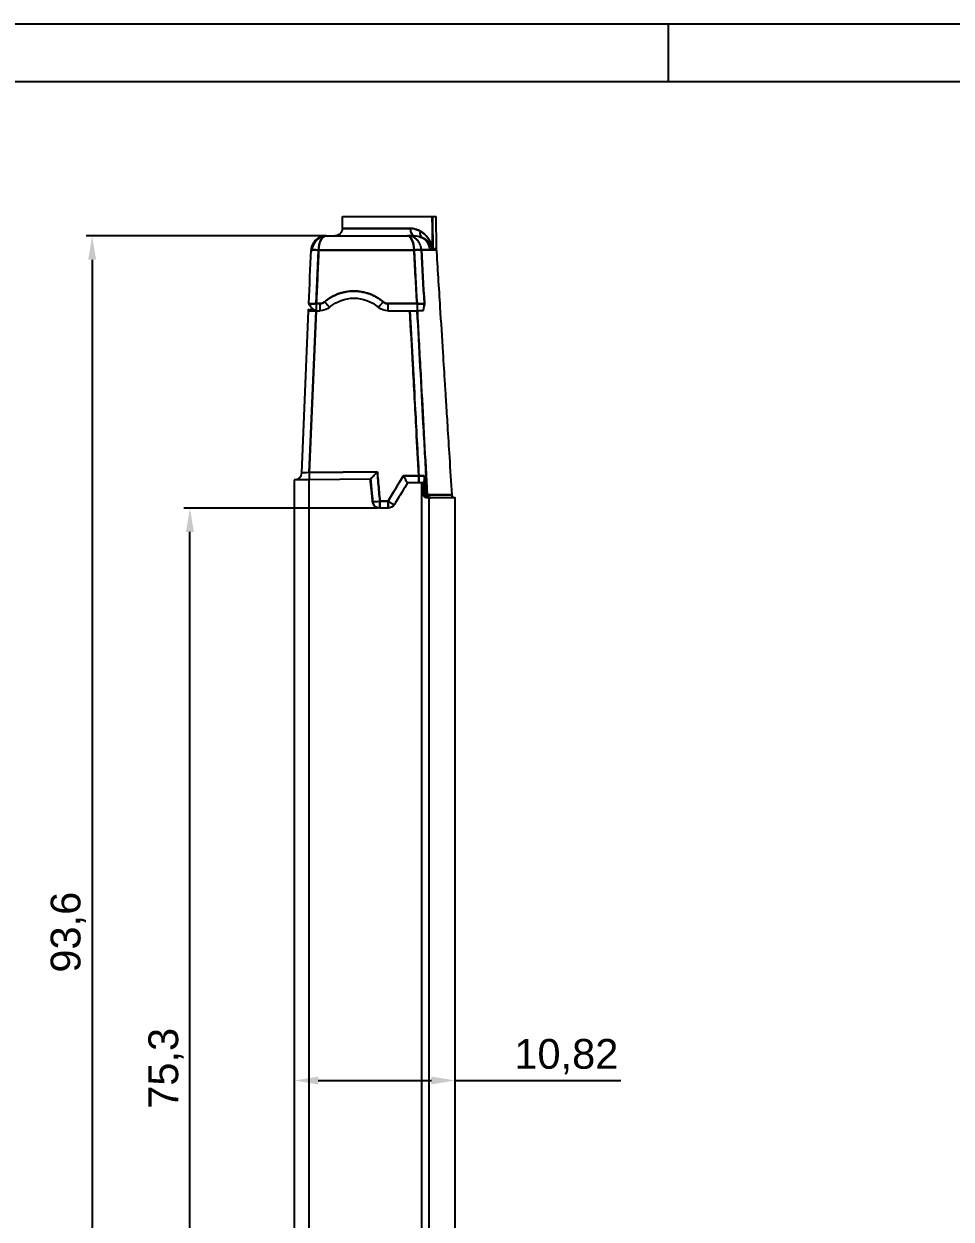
# Model space of a CAD drawing. Header units: millimetres. Extents: x 2535 to 3235, y 1673 to 1831.
# Drawn here: x 2626.5 to 2688.8, y 1750.8 to 1831.1 of the extents above; entities that cross this region are included whole.
import ezdxf
from ezdxf.lldxf.tags import DXFTag

# ---------------------------------------------------------------- set-up
doc = ezdxf.new("R2010")
doc.units = ezdxf.units.MM
doc.layers.add('253', color=7, linetype='Continuous', true_color=0xffffff)
doc.layers.add('DIM', color=3, linetype='Continuous')
doc.layers.add('图框', color=7, linetype='Continuous')
doc.layers.add('insert', color=85, linetype='Continuous', lineweight=20)
doc.styles.get("Standard").update_dxf_attribs({"font": 'arial.ttf'})
tags = doc.linetypes.add('DASHED', pattern=[25.72, 12.86, -12.86]).pattern_tags.tags
tags[6:7] = [DXFTag(74, 4), DXFTag(75, 0), DXFTag(340, '0'), DXFTag(46, 0.0), DXFTag(50, 0.0), DXFTag(44, 0.0), DXFTag(45, 0.0)]
tags[4:5] = [DXFTag(74, 4), DXFTag(75, 0), DXFTag(340, '0'), DXFTag(46, 0.0), DXFTag(50, 0.0), DXFTag(44, 0.0), DXFTag(45, 0.0)]
doc.dimstyles.new('ISO-25', dxfattribs={"dimtxt": 2.5, "dimasz": 2.5, "dimexe": 1.25, "dimexo": 0.625, "dimtad": 1, "dimtxsty": 'Standard', "dimcen": 2.5, "dimadec": 0, "dimazin": 0, "dimtfac": 1, "dimtmove": 0, "dimatfit": 3, "dimfxl": 0, "dimarcsym": 0})

# ---------------------------------------------------------------- blocks, each defined once
blk = doc.blocks.new('fgfeeffeef')
at = {"layer": '图框'}
for p, q in [((619.65, 2046.24), (1215.63, 2046.24)), ((977.24, 2035.96), (977.24, 2046.24)), ((629.92, 2035.96), (1205.35, 2035.96))]:
    blk.add_line(p, q, dxfattribs=at)
blk = doc.blocks.new('*D42')
at = {"layer": 'DEFPOINTS', "color": 0, "transparency": 16777216}
for p in [(2655.517, 1760.133), (2644.701, 1759.037), (2655.517, 1758.155)]:
    blk.add_point(p, dxfattribs=at)
at = {"layer": 'DIM', "color": 0, "lineweight": -2, "transparency": 16777216}
for p, q in [((2644.701, 1759.437), (2644.701, 1760.533)), ((2646.301, 1760.133), (2653.917, 1760.133)), ((2655.517, 1758.555), (2655.517, 1760.533)), ((2655.517, 1760.133), (2666.654, 1760.133))]:
    blk.add_line(p, q, dxfattribs=at)
at = {"layer": 'DIM', "color": 0, "transparency": 16777216}
for points in [[(2646.301, 1760.4), (2646.301, 1759.866), (2644.701, 1760.133)], [(2653.917, 1760.4), (2653.917, 1759.866), (2655.517, 1760.133)]]:
    blk.add_solid(points, dxfattribs=at)
at = {"layer": 'DIM', "color": 0, "transparency": 16777216, "insert": (2662.984, 1761.735), "char_height": 2, "attachment_point": 5}
blk.add_mtext('10,82', dxfattribs=at)
blk = doc.blocks.new('*D43')
at = {"layer": 'DEFPOINTS', "color": 0, "transparency": 16777216}
for p in [(2637.677, 1798.597), (2650.726, 1798.597), (2645.201, 1723.299)]:
    blk.add_point(p, dxfattribs=at)
at = {"layer": 'DIM', "color": 0, "lineweight": -2, "transparency": 16777216}
for p, q in [((2650.326, 1798.597), (2637.277, 1798.597)), ((2637.677, 1724.899), (2637.677, 1796.997)), ((2644.801, 1723.299), (2637.277, 1723.299))]:
    blk.add_line(p, q, dxfattribs=at)
at = {"layer": 'DIM', "color": 0, "transparency": 16777216}
for points in [[(2637.41, 1796.997), (2637.944, 1796.997), (2637.677, 1798.597)], [(2637.41, 1724.899), (2637.944, 1724.899), (2637.677, 1723.299)]]:
    blk.add_solid(points, dxfattribs=at)
at = {"layer": 'DIM', "color": 0, "transparency": 16777216, "insert": (2636.075, 1760.948), "char_height": 2, "attachment_point": 5, "rotation": 90}
blk.add_mtext('75,3', dxfattribs=at)
blk = doc.blocks.new('*D44')
at = {"layer": 'DEFPOINTS', "color": 0, "transparency": 16777216}
for p in [(2647.131, 1816.898), (2631.107, 1723.299), (2646.222, 1723.299)]:
    blk.add_point(p, dxfattribs=at)
at = {"layer": 'DIM', "color": 0, "lineweight": -2, "transparency": 16777216}
for p, q in [((2646.731, 1816.898), (2630.707, 1816.898)), ((2631.107, 1815.298), (2631.107, 1724.899)), ((2645.822, 1723.299), (2630.707, 1723.299))]:
    blk.add_line(p, q, dxfattribs=at)
at = {"layer": 'DIM', "color": 0, "transparency": 16777216}
for points in [[(2630.84, 1815.298), (2631.373, 1815.298), (2631.107, 1816.898)], [(2630.84, 1724.899), (2631.373, 1724.899), (2631.107, 1723.299)]]:
    blk.add_solid(points, dxfattribs=at)
at = {"layer": 'DIM', "color": 0, "transparency": 16777216, "insert": (2629.505, 1770.099), "char_height": 2, "attachment_point": 5, "rotation": 90}
blk.add_mtext('93,6', dxfattribs=at)

msp = doc.modelspace()

# ---------------------------------------------------------------- linework, layer by layer
at = {"layer": '253', "color": 7, "linetype": 'Continuous'}
for p, q in [((2647.929, 1817.394), (2647.94, 1818.203)), ((2647.94, 1818.203), (2653.948, 1818.203)), ((2653.948, 1818.203), (2654.235, 1818.203)), ((2654.265, 1816.06), (2654.235, 1818.203)), ((2652.491, 1817.394), (2647.929, 1817.394)), ((2646.83, 1816.898), (2652.309, 1816.898)), ((2646.176, 1812.345), (2646.327, 1815.945)), ((2646.327, 1815.945), (2652.744, 1815.945)), ((2646.176, 1812.345), (2646.176, 1811.868)), ((2646.412, 1812.345), (2646.176, 1812.345)), ((2650.992, 1812.345), (2650.992, 1811.868)), ((2652.944, 1812.345), (2650.992, 1812.345)), ((2645.198, 1800.981), (2645.654, 1811.868)), ((2645.654, 1811.868), (2646.156, 1811.868)), ((2646.156, 1811.868), (2645.7, 1800.987)), ((2646.156, 1811.868), (2646.412, 1811.868)), ((2650.992, 1811.868), (2652.466, 1811.868)), ((2645.7, 1800.987), (2650.275, 1801.035)), ((2645.701, 1800.51), (2644.701, 1800.499)), ((2644.701, 1723.299), (2644.701, 1800.499)), ((2649.808, 1800.553), (2645.701, 1800.51)), ((2645.701, 1723.299), (2645.701, 1800.51)), ((2652.023, 1800.776), (2653.067, 1800.776)), ((2653.067, 1800.299), (2652.308, 1800.299)), ((2653.067, 1800.299), (2653.067, 1800.776)), ((2653.27, 1800.299), (2653.067, 1800.299)), ((2653.27, 1723.299), (2653.27, 1800.299)), ((2653.346, 1800.299), (2653.27, 1800.299)), ((2653.353, 1800.299), (2653.346, 1800.299)), ((2653.391, 1799.484), (2653.502, 1799.484)), ((2653.631, 1799.482), (2653.63, 1799.482)), ((2650.453, 1798.597), (2650.453, 1799.066)), ((2650.453, 1799.066), (2650.998, 1799.066)), ((2650.998, 1798.597), (2650.453, 1798.597)), ((2650.998, 1798.597), (2650.998, 1799.066)), ((2653.761, 1799.293), (2653.621, 1799.293)), ((2653.761, 1723.299), (2653.761, 1799.293)), ((2655.517, 1799.293), (2653.761, 1799.293)), ((2655.517, 1723.299), (2655.517, 1799.293))]:
    msp.add_line(p, q, dxfattribs=at)
at = {"layer": '253', "color": 7, "linetype": 'DASHED'}
for p, q in [((2647.929, 1817.394), (2652.491, 1817.394)), ((2646.83, 1816.898), (2646.83, 1816.898)), ((2652.745, 1816.898), (2652.309, 1816.898)), ((2652.744, 1815.945), (2646.331, 1815.945)), ((2646.176, 1812.345), (2646.412, 1812.345)), ((2646.412, 1812.345), (2646.412, 1811.868)), ((2650.992, 1812.345), (2652.944, 1812.345)), ((2652.944, 1812.345), (2652.944, 1811.868)), ((2645.654, 1811.868), (2645.654, 1811.868)), ((2645.7, 1800.987), (2646.156, 1811.868)), ((2646.412, 1811.868), (2646.412, 1811.868)), ((2650.992, 1811.868), (2650.992, 1811.868)), ((2650.275, 1801.035), (2645.7, 1800.987)), ((2645.701, 1723.299), (2645.701, 1800.51)), ((2653.067, 1800.776), (2652.023, 1800.776)), ((2653.067, 1800.776), (2653.067, 1800.299)), ((2653.27, 1723.299), (2653.27, 1800.299)), ((2650.998, 1799.066), (2650.453, 1799.066)), ((2650.453, 1799.066), (2650.453, 1798.597)), ((2650.998, 1799.066), (2650.998, 1798.597)), ((2653.761, 1723.299), (2653.761, 1799.293))]:
    msp.add_line(p, q, dxfattribs=at)
at = {"layer": '253', "color": 7, "linetype": 'Continuous', "extrusion": (0, 0, -1)}
for centre, radius, start, end in [((-2647.426, 1817.401), 0.503, 180.8, 270), ((-2648.702, 1810.173), 2.536, 49.71144, 130.28856), ((-2646.412, 1812.874), 1.006, 229.71144, 270), ((-2650.992, 1812.874), 1.006, 270, 310.28856), ((-2650.453, 1799.092), 0.495, 270, 333.24649), ((-2650.998, 1799.092), 0.495, 211.40843, 270)]:
    msp.add_arc(centre, radius, start, end, dxfattribs=at)
at = {"layer": '253', "color": 7, "linetype": 'Continuous'}
msp.add_arc((2644.695, 1801.002), 0.503, 270.6, 357.6, dxfattribs=at)
at = {"layer": '253', "color": 7, "linetype": 'DASHED'}
for centre, major_axis, ratio, start_param, end_param in [((2652.745, 1817.401), (0, 0.503), 0.504732, 1.584759, 3.141593), ((2645.7, 1801.013), (-0.005, 0.503), 0.000549, 1.623156, 3.141593), ((2653.828, 1799.494), (0, -0.201), 0.98307, 4.775044, 6.283185), ((2650.453, 1799.092), (0.501, 0.045), 0.052127, 3.340972, 4.707677), ((2650.998, 1799.092), (-0.431, 0.259), 0.044907, 1.597711, 2.962257)]:
    msp.add_ellipse(centre, major_axis=major_axis, ratio=ratio, start_param=start_param, end_param=end_param, dxfattribs=at)
at = {"layer": '253', "color": 7, "linetype": 'Continuous', "extrusion": (0, 0, -1)}
msp.add_ellipse((2645.703, 1801.013), major_axis=(0.505, 0.032), ratio=0.051723, start_param=1.578424, end_param=3.147029, dxfattribs=at)
at = {"layer": '253', "color": 7, "linetype": 'DASHED', "extrusion": (0, 0, -1)}
msp.add_ellipse((2645.703, 1801.013), major_axis=(0.505, 0.032), ratio=0.051723, start_param=1.578424, end_param=3.147029, dxfattribs=at)
at = {"layer": '253', "color": 7, "linetype": 'Continuous'}
for centre, major_axis, ratio, start_param, end_param in [((2645.7, 1801.013), (-0.005, 0.503), 0.000549, 1.623156, 3.141593), ((2653.828, 1799.494), (0, 0.201), 0.98307, 1.633451, 3.141593), ((2650.453, 1799.092), (0.501, 0.045), 0.052127, 3.340971, 4.707677), ((2650.453, 1799.092), (0, 0.503), 0.980049, 1.669492, 2.029681), ((2650.998, 1799.092), (-0.431, 0.259), 0.044907, 1.597711, 2.962257)]:
    msp.add_ellipse(centre, major_axis=major_axis, ratio=ratio, start_param=start_param, end_param=end_param, dxfattribs=at)
for points, degree in [([(2653.948, 1818.203), (2653.958, 1817.501), (2653.968, 1816.799), (2653.978, 1816.097)], 3), ([(2652.491, 1817.394), (2652.493, 1817.133), (2652.613, 1816.898), (2652.745, 1816.898)], 3), ([(2653.149, 1817.221), (2653.108, 1817.032), (2653.161, 1816.851), (2653.278, 1816.783)], 3), ([(2646.327, 1815.945), (2646.34, 1816.425), (2646.531, 1816.792), (2646.738, 1816.879)], 3), ([(2646.738, 1816.879), (2646.768, 1816.892), (2646.799, 1816.898), (2646.83, 1816.898)], 3), ([(2652.309, 1816.898), (2652.519, 1816.898), (2652.732, 1816.485), (2652.744, 1815.945)], 3), ([(2652.745, 1816.898), (2652.621, 1816.898), (2652.476, 1816.898), (2652.309, 1816.898)], 3), ([(2652.455, 1816.885), (2652.407, 1816.892), (2652.358, 1816.895), (2652.309, 1816.898)], 3), ([(2645.674, 1812.35), (2645.724, 1813.545), (2645.774, 1814.74), (2645.825, 1815.934)], 3), ([(2652.744, 1815.945), (2652.811, 1814.745), (2652.878, 1813.545), (2652.944, 1812.345)], 3), ([(2653.24, 1815.955), (2653.234, 1816.013), (2653.228, 1816.07), (2653.216, 1816.127)], 3), ([(2653.807, 1815.955), (2653.655, 1815.955), (2653.466, 1815.955), (2653.239, 1815.955)], 3), ([(2653.239, 1815.955), (2653.306, 1814.75), (2653.373, 1813.545), (2653.44, 1812.34)], 3), ([(2654.267, 1815.957), (2654.267, 1815.957), (2654.114, 1815.956), (2653.807, 1815.952)], 3), ([(2653.972, 1816.053), (2654.167, 1816.058), (2654.264, 1816.061), (2654.265, 1816.061)], 3), ([(2650.992, 1812.345), (2650.971, 1812.345), (2650.928, 1812.348), (2650.864, 1812.36), (2650.799, 1812.382), (2650.733, 1812.415), (2650.689, 1812.446), (2650.667, 1812.464)], 3), ([(2653.341, 1811.868), (2653.223, 1811.868), (2653.096, 1811.868), (2652.96, 1811.868)], 3), ([(2653.342, 1811.868), (2653.35, 1811.875), (2653.359, 1811.881), (2653.367, 1811.887)], 3), ([(2649.811, 1800.553), (2649.81, 1800.553), (2649.809, 1800.553), (2649.808, 1800.553)], 3), ([(2649.826, 1800.559), (2649.821, 1800.555), (2649.816, 1800.553), (2649.811, 1800.553)], 3), ([(2650.998, 1799.066), (2651.34, 1799.636), (2651.682, 1800.206), (2652.023, 1800.776)], 3), ([(2653.502, 1799.484), (2653.502, 1799.482), (2653.502, 1799.481), (2653.502, 1799.479)], 3), ([(2653.63, 1799.482), (2653.644, 1799.482), (2653.657, 1799.482), (2653.671, 1799.482)], 3), ([(2655.371, 1799.348), (2655.313, 1799.405), (2655.308, 1799.485)], 2), ([(2655.371, 1799.348), (2655.431, 1799.293), (2655.512, 1799.293)], 2), ([(2649.961, 1799.043), (2649.961, 1799.043), (2649.962, 1799.043), (2649.963, 1799.043)], 3), ([(2650.011, 1798.869), (2649.984, 1798.923), (2649.967, 1798.983), (2649.961, 1799.043)], 3)]:
    msp.add_open_spline(points, degree=degree, dxfattribs=at)
at = {"layer": '253', "color": 7, "linetype": 'DASHED'}
for points, degree in [([(2653.982, 1818.203), (2653.991, 1817.502), (2654.001, 1816.8), (2654.011, 1816.098)], 3), ([(2653.149, 1817.221), (2653.108, 1817.032), (2653.161, 1816.851), (2653.278, 1816.783)], 3), ([(2652.744, 1815.945), (2652.731, 1816.485), (2652.519, 1816.898), (2652.308, 1816.898)], 3), ([(2652.944, 1812.345), (2652.911, 1812.945), (2652.844, 1814.146), (2652.777, 1815.345), (2652.744, 1815.945)], 3), ([(2653.44, 1812.34), (2653.373, 1813.545), (2653.306, 1814.75), (2653.239, 1815.955)], 3), ([(2653.239, 1815.955), (2653.466, 1815.955), (2653.655, 1815.955), (2653.807, 1815.955)], 3), ([(2653.807, 1815.952), (2653.88, 1815.953), (2653.944, 1815.954), (2653.999, 1815.954)], 3), ([(2653.999, 1815.954), (2654.178, 1815.956), (2654.267, 1815.957), (2654.267, 1815.957)], 3), ([(2646.176, 1811.868), (2646.153, 1811.868), (2646.104, 1811.868), (2646.027, 1811.868), (2645.944, 1811.868), (2645.854, 1811.868), (2645.757, 1811.868), (2645.689, 1811.868), (2645.654, 1811.868)], 3), ([(2645.657, 1811.916), (2645.792, 1811.942), (2645.919, 1812.002)], 2), ([(2653.372, 1811.897), (2653.363, 1811.881), (2653.353, 1811.875), (2653.342, 1811.868)], 3), ([(2652.023, 1800.776), (2651.682, 1800.206), (2651.34, 1799.636), (2650.998, 1799.066)], 3), ([(2653.517, 1799.415), (2653.509, 1799.436), (2653.504, 1799.457), (2653.502, 1799.479)], 3), ([(2653.693, 1799.482), (2653.672, 1799.482), (2653.652, 1799.482), (2653.631, 1799.482)], 3), ([(2655.31, 1799.383), (2655.308, 1799.416), (2655.306, 1799.449), (2655.304, 1799.482)], 3), ([(2649.961, 1799.043), (2649.967, 1798.983), (2649.984, 1798.923), (2650.011, 1798.869)], 3), ([(2649.963, 1799.043), (2649.962, 1799.043), (2649.961, 1799.043), (2649.961, 1799.043)], 3)]:
    msp.add_open_spline(points, degree=degree, dxfattribs=at)
at = {"layer": '253', "color": 7, "linetype": 'Continuous'}
for points, knots in [([(2653.149, 1817.221), (2653.006, 1817.299), (2652.84, 1817.36), (2652.604, 1817.39), (2652.548, 1817.394), (2652.491, 1817.394)], [0, 0, 0, 0, 0.77134, 0.77134, 1, 1, 1, 1]), ([(2653.978, 1816.097), (2653.969, 1816.133), (2653.959, 1816.171), (2653.891, 1816.396), (2653.8, 1816.588), (2653.54, 1816.938), (2653.367, 1817.102), (2653.149, 1817.221)], [0, 0, 0, 0, 0.090418, 0.090418, 0.540015, 0.540015, 1, 1, 1, 1]), ([(2646.747, 1816.883), (2646.653, 1816.871), (2646.471, 1816.818), (2646.256, 1816.674), (2646.104, 1816.503), (2646.001, 1816.338), (2645.914, 1816.141), (2645.879, 1816.002), (2645.866, 1815.929)], [0, 0, 0, 0, 0.224474, 0.459431, 0.584421, 0.716115, 0.855345, 1, 1, 1, 1]), ([(2653.216, 1816.127), (2653.215, 1816.13), (2653.201, 1816.196), (2653.159, 1816.321), (2653.071, 1816.484), (2652.976, 1816.601), (2652.901, 1816.671), (2652.854, 1816.709), (2652.806, 1816.745), (2652.742, 1816.785), (2652.634, 1816.839), (2652.537, 1816.872), (2652.467, 1816.883), (2652.455, 1816.885)], [0, 0, 0, 0, 0.009467, 0.164557, 0.320688, 0.474522, 0.552958, 0.593084, 0.633695, 0.715917, 0.79926, 0.966392, 1, 1, 1, 1]), ([(2652.745, 1816.898), (2652.791, 1816.898), (2652.836, 1816.896), (2653.03, 1816.875), (2653.163, 1816.834), (2653.278, 1816.783)], [0, 0, 0, 0, 0.223369, 0.223369, 1, 1, 1, 1]), ([(2653.278, 1816.783), (2653.459, 1816.702), (2653.601, 1816.593), (2653.82, 1816.36), (2653.899, 1816.232), (2653.958, 1816.089), (2653.965, 1816.071), (2653.972, 1816.053)], [0, 0, 0, 0, 0.468257, 0.468257, 0.931337, 0.931337, 1, 1, 1, 1]), ([(2645.868, 1815.944), (2645.866, 1815.944), (2645.84, 1815.941), (2645.832, 1815.938), (2645.825, 1815.934)], [0, 0, 0, 0, 0.064803, 1, 1, 1, 1]), ([(2646.327, 1815.945), (2646.262, 1815.947), (2646.13, 1815.951), (2645.968, 1815.95), (2645.892, 1815.947), (2645.868, 1815.944)], [0, 0, 0, 0, 0.341234, 0.682439, 1, 1, 1, 1]), ([(2653.24, 1815.955), (2653.225, 1815.957), (2653.196, 1815.961), (2653.078, 1815.96), (2652.923, 1815.955), (2652.803, 1815.948), (2652.744, 1815.945)], [0, 0, 0, 0, 0.250029, 0.500046, 0.750061, 1, 1, 1, 1]), ([(2653.972, 1816.053), (2653.972, 1816.053), (2653.973, 1816.054), (2653.975, 1816.057), (2653.976, 1816.059), (2653.977, 1816.065), (2653.977, 1816.067), (2653.977, 1816.072), (2653.978, 1816.076), (2653.978, 1816.083), (2653.978, 1816.087), (2653.978, 1816.092), (2653.978, 1816.095), (2653.978, 1816.097)], [0, 0, 0, 0, 0.335439, 0.335439, 0.601204, 0.601204, 0.718752, 0.718752, 0.8385, 0.8385, 0.94102, 0.94102, 1, 1, 1, 1]), ([(2655.304, 1799.482), (2655.25, 1800.328), (2655.152, 1801.883), (2655.021, 1803.974), (2654.918, 1805.61), (2654.815, 1807.247), (2654.682, 1809.363), (2654.49, 1812.408), (2654.343, 1814.744), (2654.26, 1816.065)], [0, 0, 0, 0, 0.153151, 0.281226, 0.378253, 0.449209, 0.577381, 0.760978, 1, 1, 1, 1]), ([(2650.667, 1812.464), (2650.597, 1812.521), (2650.457, 1812.634), (2650.231, 1812.778), (2649.995, 1812.901), (2649.666, 1813.037), (2649.234, 1813.154), (2648.699, 1813.201), (2648.253, 1813.161), (2647.905, 1813.082), (2647.651, 1813.001), (2647.405, 1812.899), (2647.17, 1812.776), (2646.946, 1812.632), (2646.807, 1812.521), (2646.737, 1812.464)], [0, 0, 0, 0, 0.063513, 0.125967, 0.188071, 0.250439, 0.375735, 0.50075, 0.625733, 0.688428, 0.750988, 0.813159, 0.874954, 0.936996, 1, 1, 1, 1]), ([(2645.674, 1812.35), (2645.673, 1812.317), (2645.671, 1812.277), (2645.67, 1812.238), (2645.669, 1812.231)], [0, 0, 0, 0, 0.838052, 1, 1, 1, 1]), ([(2646.176, 1812.345), (2646.173, 1812.345), (2646.156, 1812.344), (2646.123, 1812.343), (2646.075, 1812.341), (2646.023, 1812.34), (2645.967, 1812.339), (2645.906, 1812.338), (2645.844, 1812.337), (2645.783, 1812.338), (2645.728, 1812.34), (2645.688, 1812.344), (2645.675, 1812.348), (2645.674, 1812.35), (2645.674, 1812.35)], [0, 0, 0, 0, 0.011158, 0.066383, 0.1268, 0.194104, 0.269946, 0.355839, 0.453198, 0.563346, 0.687298, 0.825122, 0.974172, 1, 1, 1, 1]), ([(2646.737, 1812.464), (2646.735, 1812.463), (2646.713, 1812.444), (2646.666, 1812.411), (2646.588, 1812.374), (2646.502, 1812.35), (2646.441, 1812.345), (2646.412, 1812.345)], [0, 0, 0, 0, 0.020031, 0.242957, 0.485389, 0.755334, 1, 1, 1, 1]), ([(2653.442, 1812.34), (2653.439, 1812.339), (2653.43, 1812.337), (2653.407, 1812.335), (2653.366, 1812.333), (2653.306, 1812.333), (2653.225, 1812.334), (2653.126, 1812.336), (2653.029, 1812.341), (2652.967, 1812.344), (2652.944, 1812.345)], [0, 0, 0, 0, 0.074637, 0.182041, 0.302533, 0.437227, 0.585267, 0.742412, 0.903494, 1, 1, 1, 1]), ([(2653.367, 1811.887), (2653.379, 1811.92), (2653.402, 1811.98), (2653.421, 1812.122), (2653.433, 1812.242), (2653.439, 1812.307), (2653.442, 1812.34)], [0, 0, 0, 0, 0.356111, 0.666242, 0.829444, 1, 1, 1, 1]), ([(2645.659, 1811.986), (2645.658, 1811.951), (2645.656, 1811.921), (2645.655, 1811.902), (2645.655, 1811.901)], [0, 0, 0, 0, 0.970457, 1, 1, 1, 1]), ([(2653.067, 1800.776), (2653.011, 1801.797), (2652.956, 1802.818), (2652.822, 1805.294), (2652.743, 1806.748), (2652.598, 1809.424), (2652.532, 1810.646), (2652.466, 1811.868)], [0, 0, 0, 0, 0.27617, 0.27617, 0.669485, 0.669485, 1, 1, 1, 1]), ([(2652.466, 1811.868), (2652.522, 1811.868), (2652.579, 1811.868), (2652.685, 1811.868), (2652.736, 1811.868), (2652.823, 1811.868), (2652.862, 1811.868), (2652.921, 1811.868), (2652.943, 1811.868), (2652.957, 1811.868), (2652.959, 1811.868), (2652.96, 1811.868)], [0, 0, 0, 0, 0.242668, 0.242668, 0.485366, 0.485366, 0.727665, 0.727665, 0.969771, 0.969771, 1, 1, 1, 1]), ([(2652.96, 1811.868), (2652.978, 1811.534), (2652.996, 1811.2), (2653.087, 1809.528), (2653.159, 1808.19), (2653.365, 1804.396), (2653.498, 1801.939), (2653.63, 1799.482)], [0, 0, 0, 0, 0.080988, 0.080988, 0.404938, 0.404938, 1, 1, 1, 1]), ([(2649.826, 1800.559), (2649.835, 1800.567), (2649.851, 1800.582), (2649.893, 1800.624), (2649.918, 1800.65), (2649.988, 1800.723), (2650.036, 1800.774), (2650.146, 1800.892), (2650.209, 1800.962), (2650.273, 1801.032), (2650.274, 1801.033), (2650.275, 1801.035)], [0, 0, 0, 0, 0.18742, 0.18742, 0.372661, 0.372661, 0.656265, 0.656265, 0.994598, 0.994598, 1, 1, 1, 1]), ([(2650.275, 1801.035), (2650.279, 1800.998), (2650.282, 1800.962), (2650.304, 1800.719), (2650.322, 1800.512), (2650.36, 1800.099), (2650.379, 1799.892), (2650.416, 1799.479), (2650.435, 1799.272), (2650.453, 1799.066)], [0, 0, 0, 0, 0.055387, 0.055387, 0.370258, 0.370258, 0.685129, 0.685129, 1, 1, 1, 1]), ([(2649.961, 1799.043), (2649.935, 1799.295), (2649.91, 1799.548), (2649.859, 1800.051), (2649.833, 1800.302), (2649.808, 1800.553)], [0, 0, 0, 0, 0.501889, 0.501889, 1, 1, 1, 1]), ([(2649.963, 1799.043), (2649.933, 1799.376), (2649.902, 1799.71), (2649.865, 1800.123), (2649.858, 1800.203), (2649.842, 1800.373), (2649.834, 1800.463), (2649.826, 1800.555), (2649.826, 1800.557), (2649.826, 1800.559)], [0, 0, 0, 0, 0.659856, 0.659856, 0.817643, 0.817643, 0.996222, 0.996222, 1, 1, 1, 1]), ([(2652.308, 1800.299), (2652.186, 1800.097), (2652.064, 1799.894), (2651.769, 1799.406), (2651.595, 1799.12), (2651.421, 1798.834)], [0, 0, 0, 0, 0.413858, 0.413858, 1, 1, 1, 1]), ([(2652.308, 1800.299), (2652.307, 1800.299), (2652.3, 1800.307), (2652.28, 1800.338), (2652.266, 1800.361), (2652.231, 1800.417), (2652.21, 1800.453), (2652.161, 1800.536), (2652.133, 1800.585), (2652.078, 1800.68), (2652.052, 1800.726), (2652.025, 1800.773), (2652.024, 1800.775), (2652.023, 1800.776)], [0, 0, 0, 0, 0.188869, 0.188869, 0.376963, 0.376963, 0.576281, 0.576281, 0.80144, 0.80144, 0.994089, 0.994089, 1, 1, 1, 1]), ([(2653.067, 1800.776), (2653.123, 1800.773), (2653.18, 1800.77), (2653.287, 1800.767), (2653.337, 1800.765), (2653.406, 1800.765), (2653.429, 1800.764), (2653.45, 1800.765)], [0, 0, 0, 0, 0.391002, 0.391002, 0.781202, 0.781202, 1, 1, 1, 1]), ([(2653.346, 1800.299), (2653.355, 1800.136), (2653.364, 1799.973), (2653.379, 1799.701), (2653.385, 1799.592), (2653.391, 1799.484)], [0, 0, 0, 0, 0.60099, 0.60099, 1, 1, 1, 1]), ([(2653.45, 1800.765), (2653.451, 1800.731), (2653.451, 1800.698), (2653.449, 1800.623), (2653.446, 1800.582), (2653.435, 1800.486), (2653.425, 1800.435), (2653.403, 1800.354), (2653.389, 1800.324), (2653.367, 1800.303), (2653.36, 1800.299), (2653.353, 1800.299)], [0, 0, 0, 0, 0.117288, 0.117288, 0.288074, 0.288074, 0.572382, 0.572382, 0.864374, 0.864374, 1, 1, 1, 1]), ([(2653.502, 1799.484), (2653.491, 1799.756), (2653.48, 1800.028), (2653.462, 1800.454), (2653.456, 1800.609), (2653.45, 1800.765)], [0, 0, 0, 0, 0.636646, 0.636646, 1, 1, 1, 1]), ([(2653.621, 1799.293), (2653.613, 1799.293), (2653.606, 1799.294), (2653.576, 1799.296), (2653.552, 1799.3), (2653.507, 1799.316), (2653.487, 1799.327), (2653.45, 1799.355), (2653.433, 1799.373), (2653.408, 1799.412), (2653.4, 1799.433), (2653.393, 1799.464), (2653.392, 1799.474), (2653.391, 1799.484)], [0, 0, 0, 0, 0.084129, 0.084129, 0.328791, 0.328791, 0.532557, 0.532557, 0.738204, 0.738204, 0.916954, 0.916954, 1, 1, 1, 1]), ([(2653.502, 1799.479), (2653.529, 1799.479), (2653.553, 1799.48), (2653.596, 1799.48), (2653.614, 1799.481), (2653.627, 1799.482), (2653.629, 1799.482), (2653.63, 1799.482)], [0, 0, 0, 0, 0.409615, 0.409615, 0.914313, 0.914313, 1, 1, 1, 1]), ([(2653.689, 1799.293), (2653.688, 1799.293), (2653.687, 1799.293), (2653.676, 1799.294), (2653.666, 1799.295), (2653.636, 1799.3), (2653.616, 1799.308), (2653.579, 1799.33), (2653.563, 1799.344), (2653.536, 1799.376), (2653.525, 1799.395), (2653.509, 1799.436), (2653.504, 1799.457), (2653.502, 1799.479)], [0, 0, 0, 0, 0.013723, 0.013723, 0.116305, 0.116305, 0.345579, 0.345579, 0.566855, 0.566855, 0.783267, 0.783267, 1, 1, 1, 1]), ([(2653.671, 1799.482), (2653.672, 1799.46), (2653.678, 1799.437), (2653.695, 1799.396), (2653.707, 1799.377), (2653.737, 1799.344), (2653.756, 1799.33), (2653.795, 1799.308), (2653.817, 1799.3), (2653.851, 1799.294), (2653.863, 1799.293), (2653.875, 1799.293)], [0, 0, 0, 0, 0.219593, 0.219593, 0.439066, 0.439066, 0.660384, 0.660384, 0.885304, 0.885304, 1, 1, 1, 1]), ([(2653.671, 1799.482), (2653.672, 1799.46), (2653.678, 1799.437), (2653.695, 1799.396), (2653.707, 1799.377), (2653.737, 1799.344), (2653.756, 1799.33), (2653.795, 1799.308), (2653.817, 1799.3), (2653.851, 1799.294), (2653.863, 1799.293), (2653.875, 1799.293)], [0, 0, 0, 0, 0.219582, 0.219582, 0.439044, 0.439044, 0.660351, 0.660351, 0.885263, 0.885263, 1, 1, 1, 1]), ([(2655.309, 1799.482), (2655.308, 1799.482), (2655.119, 1799.482), (2654.383, 1799.482), (2653.671, 1799.482)], [0, 0, 0, 0, 0.345729, 1, 1, 1, 1])]:
    msp.add_open_spline(points, degree=3, knots=knots, dxfattribs=at)
at = {"layer": '253', "color": 7, "linetype": 'DASHED'}
for points, degree, knots in [([(2652.491, 1817.394), (2652.681, 1817.394), (2652.86, 1817.351), (2653.062, 1817.266), (2653.106, 1817.244), (2653.149, 1817.221)], 3, [0, 0, 0, 0, 0.772833, 0.772833, 1, 1, 1, 1]), ([(2653.149, 1817.221), (2653.367, 1817.102), (2653.54, 1816.938), (2653.8, 1816.588), (2653.891, 1816.396), (2653.963, 1816.157), (2653.976, 1816.105), (2653.992, 1816.037), (2653.996, 1816.017), (2654.002, 1816), (2654.003, 1815.998), (2654.005, 1816), (2654.006, 1816.001), (2654.008, 1816.008), (2654.009, 1816.024), (2654.011, 1816.058), (2654.011, 1816.078), (2654.011, 1816.098)], 3, [0, 0, 0, 0, 0.375341, 0.375341, 0.742266, 0.742266, 0.842729, 0.842729, 0.889563, 0.889563, 0.912636, 0.912636, 0.918442, 0.918442, 0.958945, 0.958945, 1, 1, 1, 1]), ([(2646.83, 1816.898), (2646.752, 1816.893), (2646.613, 1816.884), (2646.43, 1816.82), (2646.284, 1816.742), (2646.157, 1816.646), (2646.038, 1816.522), (2645.933, 1816.362), (2645.85, 1816.163), (2645.833, 1816.013), (2645.825, 1815.934)], 3, [0, 0, 0, 0, 0.160735, 0.285366, 0.390951, 0.492106, 0.601451, 0.722484, 0.855522, 1, 1, 1, 1]), ([(2646.83, 1816.898), (2646.796, 1816.894), (2646.731, 1816.887), (2646.651, 1816.837), (2646.6, 1816.788), (2646.575, 1816.76), (2646.562, 1816.744), (2646.529, 1816.702), (2646.478, 1816.619), (2646.417, 1816.476), (2646.377, 1816.339), (2646.354, 1816.22), (2646.341, 1816.143), (2646.335, 1816.082), (2646.333, 1816.036), (2646.332, 1815.99), (2646.332, 1815.96), (2646.331, 1815.945)], 3, [0, 0, 0, 0, 0.137717, 0.272104, 0.337599, 0.369862, 0.38587, 0.401794, 0.525374, 0.645377, 0.766456, 0.826645, 0.885959, 0.915072, 0.943744, 0.972039, 1, 1, 1, 1]), ([(2652.308, 1816.898), (2652.393, 1816.898), (2652.549, 1816.898), (2652.684, 1816.898), (2652.745, 1816.898)], 3, [0, 0, 0, 0, 0.50246, 1, 1, 1, 1]), ([(2654.005, 1815.968), (2654.004, 1815.968), (2654.002, 1815.97), (2653.997, 1815.98), (2653.992, 1815.993), (2653.977, 1816.038), (2653.965, 1816.073), (2653.899, 1816.232), (2653.82, 1816.36), (2653.601, 1816.593), (2653.459, 1816.702), (2653.278, 1816.783)], 3, [0, 0, 0, 0, 0.022597, 0.022597, 0.077763, 0.077763, 0.190195, 0.190195, 0.59288, 0.59288, 1, 1, 1, 1]), ([(2645.825, 1815.934), (2645.832, 1815.938), (2645.848, 1815.945), (2645.964, 1815.95), (2646.131, 1815.951), (2646.264, 1815.947), (2646.331, 1815.945)], 3, [0, 0, 0, 0, 0.248764, 0.497369, 0.746321, 1, 1, 1, 1]), ([(2646.331, 1815.945), (2646.319, 1815.645), (2646.293, 1815.045), (2646.254, 1814.145), (2646.215, 1813.245), (2646.189, 1812.645), (2646.176, 1812.345)], 3, [0, 0, 0, 0, 0.250006, 0.5, 0.749994, 1, 1, 1, 1]), ([(2652.744, 1815.945), (2652.803, 1815.948), (2652.922, 1815.955), (2653.078, 1815.96), (2653.196, 1815.961), (2653.225, 1815.957), (2653.24, 1815.955)], 3, [0, 0, 0, 0, 0.249999, 0.499996, 0.749992, 1, 1, 1, 1]), ([(2654.011, 1816.098), (2654.011, 1816.094), (2654.011, 1816.09), (2654.011, 1816.082), (2654.012, 1816.078), (2654.012, 1816.073), (2654.012, 1816.07), (2654.013, 1816.065), (2654.013, 1816.062), (2654.015, 1816.055), (2654.017, 1816.054), (2654.018, 1816.054)], 3, [0, 0, 0, 0, 0.108822, 0.108822, 0.219168, 0.219168, 0.313544, 0.313544, 0.487062, 0.487062, 1, 1, 1, 1]), ([(2646.737, 1812.464), (2646.807, 1812.52), (2646.945, 1812.632), (2647.169, 1812.775), (2647.403, 1812.898), (2647.648, 1813), (2647.903, 1813.081), (2648.251, 1813.16), (2648.672, 1813.199), (2649.105, 1813.166), (2649.455, 1813.095), (2649.735, 1813.008), (2649.993, 1812.902), (2650.23, 1812.778), (2650.456, 1812.634), (2650.596, 1812.521), (2650.667, 1812.464)], 3, [0, 0, 0, 0, 0.062753, 0.124603, 0.186271, 0.248388, 0.310952, 0.373686, 0.498775, 0.605963, 0.677608, 0.749186, 0.811558, 0.873733, 0.936315, 1, 1, 1, 1]), ([(2645.712, 1812.346), (2645.736, 1812.24), (2645.807, 1812.101), (2645.967, 1811.96), (2646.098, 1811.916), (2646.176, 1811.901)], 3, [0, 0, 0, 0, 0.456804, 0.715147, 1, 1, 1, 1]), ([(2645.713, 1812.342), (2645.717, 1812.341), (2645.731, 1812.34), (2645.761, 1812.339), (2645.814, 1812.338), (2645.885, 1812.337), (2645.977, 1812.339), (2646.077, 1812.341), (2646.146, 1812.344), (2646.176, 1812.345)], 3, [0, 0, 0, 0, 0.045554, 0.17018, 0.311505, 0.471096, 0.649719, 0.845657, 1, 1, 1, 1]), ([(2646.412, 1812.345), (2646.43, 1812.345), (2646.472, 1812.347), (2646.54, 1812.359), (2646.616, 1812.386), (2646.682, 1812.422), (2646.722, 1812.451), (2646.737, 1812.464)], 3, [0, 0, 0, 0, 0.149184, 0.360884, 0.583695, 0.826028, 1, 1, 1, 1]), ([(2650.667, 1812.464), (2650.669, 1812.463), (2650.691, 1812.444), (2650.738, 1812.411), (2650.816, 1812.374), (2650.903, 1812.35), (2650.963, 1812.345), (2650.992, 1812.345)], 3, [0, 0, 0, 0, 0.020031, 0.242957, 0.485389, 0.755334, 1, 1, 1, 1]), ([(2652.944, 1812.345), (2652.963, 1812.344), (2653.006, 1812.342), (2653.077, 1812.338), (2653.157, 1812.336), (2653.239, 1812.333), (2653.318, 1812.333), (2653.384, 1812.334), (2653.424, 1812.336), (2653.438, 1812.339), (2653.442, 1812.34)], 3, [0, 0, 0, 0, 0.077578, 0.182152, 0.299697, 0.431542, 0.577759, 0.734688, 0.8979, 1, 1, 1, 1]), ([(2653.442, 1812.34), (2653.439, 1812.307), (2653.433, 1812.242), (2653.426, 1812.177), (2653.423, 1812.145), (2653.422, 1812.142)], 3, [0, 0, 0, 0, 0.487517, 0.95408, 1, 1, 1, 1]), ([(2645.586, 1811.899), (2645.625, 1811.899), (2645.709, 1811.899), (2645.855, 1811.899), (2646.013, 1811.9), (2646.121, 1811.901), (2646.176, 1811.901)], 3, [0, 0, 0, 0, 0.250476, 0.500844, 0.750785, 1, 1, 1, 1]), ([(2652.466, 1811.868), (2652.58, 1809.765), (2652.694, 1807.662), (2652.894, 1803.964), (2652.98, 1802.37), (2653.067, 1800.776)], 3, [0, 0, 0, 0, 0.568855, 0.568855, 1, 1, 1, 1]), ([(2653.63, 1799.482), (2653.616, 1799.753), (2653.601, 1800.025), (2653.514, 1801.634), (2653.442, 1802.972), (2653.233, 1806.829), (2653.097, 1809.349), (2652.96, 1811.868)], 3, [0, 0, 0, 0, 0.065761, 0.065761, 0.389712, 0.389712, 1, 1, 1, 1]), ([(2650.275, 1801.035), (2650.274, 1801.033), (2650.273, 1801.032), (2650.209, 1800.962), (2650.146, 1800.892), (2650.036, 1800.774), (2649.988, 1800.723), (2649.918, 1800.65), (2649.893, 1800.624), (2649.851, 1800.582), (2649.835, 1800.567), (2649.826, 1800.559)], 3, [0, 0, 0, 0, 0.005402, 0.005402, 0.343735, 0.343735, 0.627339, 0.627339, 0.81258, 0.81258, 1, 1, 1, 1]), ([(2650.453, 1799.066), (2650.435, 1799.271), (2650.416, 1799.477), (2650.379, 1799.888), (2650.36, 1800.094), (2650.323, 1800.505), (2650.305, 1800.711), (2650.282, 1800.956), (2650.279, 1800.995), (2650.275, 1801.035)], 3, [0, 0, 0, 0, 0.313334, 0.313334, 0.626668, 0.626668, 0.940002, 0.940002, 1, 1, 1, 1]), ([(2649.808, 1800.553), (2649.833, 1800.302), (2649.859, 1800.051), (2649.91, 1799.548), (2649.935, 1799.295), (2649.961, 1799.043)], 3, [0, 0, 0, 0, 0.498111, 0.498111, 1, 1, 1, 1]), ([(2649.826, 1800.559), (2649.826, 1800.557), (2649.826, 1800.555), (2649.856, 1800.22), (2649.886, 1799.886), (2649.932, 1799.383), (2649.947, 1799.213), (2649.963, 1799.043)], 3, [0, 0, 0, 0, 0.003778, 0.003778, 0.663633, 0.663633, 1, 1, 1, 1]), ([(2653.45, 1800.765), (2653.429, 1800.764), (2653.406, 1800.765), (2653.337, 1800.765), (2653.287, 1800.767), (2653.18, 1800.77), (2653.123, 1800.773), (2653.067, 1800.776)], 3, [0, 0, 0, 0, 0.218798, 0.218798, 0.608998, 0.608998, 1, 1, 1, 1]), ([(2653.45, 1800.765), (2653.456, 1800.609), (2653.462, 1800.454), (2653.48, 1800.028), (2653.491, 1799.756), (2653.502, 1799.484)], 3, [0, 0, 0, 0, 0.363354, 0.363354, 1, 1, 1, 1]), ([(2653.63, 1799.482), (2653.62, 1799.481), (2653.6, 1799.48), (2653.553, 1799.48), (2653.529, 1799.479), (2653.502, 1799.479)], 3, [0, 0, 0, 0, 0.591254, 0.591254, 1, 1, 1, 1]), ([(2653.897, 1799.293), (2653.875, 1799.293), (2653.852, 1799.297), (2653.809, 1799.311), (2653.788, 1799.323), (2653.752, 1799.351), (2653.736, 1799.369), (2653.711, 1799.407), (2653.703, 1799.429), (2653.695, 1799.462), (2653.694, 1799.473), (2653.693, 1799.484)], 3, [0, 0, 0, 0, 0.218336, 0.218336, 0.445714, 0.445714, 0.671423, 0.671423, 0.89357, 0.89357, 1, 1, 1, 1]), ([(2653.897, 1799.293), (2653.874, 1799.293), (2653.85, 1799.297), (2653.807, 1799.313), (2653.786, 1799.324), (2653.75, 1799.353), (2653.734, 1799.371), (2653.71, 1799.41), (2653.702, 1799.431), (2653.695, 1799.463), (2653.694, 1799.472), (2653.693, 1799.482)], 3, [0, 0, 0, 0, 0.228419, 0.228419, 0.456945, 0.456945, 0.683736, 0.683736, 0.906926, 0.906926, 1, 1, 1, 1]), ([(2653.693, 1799.482), (2654.394, 1799.482), (2655.122, 1799.482), (2655.309, 1799.482), (2655.309, 1799.482)], 3, [0, 0, 0, 0, 0.652829, 1, 1, 1, 1]), ([(2655.508, 1799.293), (2655.508, 1799.293), (2655.508, 1799.293), (2655.455, 1799.293), (2655.296, 1799.293), (2654.872, 1799.293), (2654.259, 1799.293), (2653.875, 1799.293)], 2, [0, 0, 0, 0.000599, 0.128013, 0.255426, 0.510253, 0.76508, 1, 1, 1])]:
    msp.add_open_spline(points, degree=degree, knots=knots, dxfattribs=at)
at = {"layer": '253', "color": 7, "linetype": 'Continuous'}
for points, weights in [([(2653.812, 1815.955), (2653.79, 1816.306), (2653.602, 1816.612), (2653.278, 1816.783)], [1.15695299104, 1.01645364031, 0.970282219035, 1.01843872722]), ([(2646.412, 1812.345), (2646.412, 1812.063), (2646.412, 1811.868), (2646.412, 1811.868)], [1.16205645865, 0.947913303004, 0.945998457287, 1.1563119215]), ([(2650.667, 1812.464), (2650.489, 1812.255), (2650.349, 1812.1), (2650.342, 1812.107)], [1.28971917325, 0.996624401872, 0.925911905144, 1.07758168306]), ([(2652.944, 1812.345), (2652.944, 1812.063), (2652.944, 1811.868), (2652.944, 1811.868)], [1.1591720612, 0.946941897659, 0.94694264627, 1.15917430703])]:
    msp.add_rational_spline(points, weights, degree=3, dxfattribs=at)
at = {"layer": '253', "color": 7, "linetype": 'DASHED'}
for points, weights in [([(2646.176, 1812.345), (2646.176, 1812.063), (2646.176, 1811.868), (2646.176, 1811.868)], [1.15917213163, 0.946942047323, 0.946942622793, 1.15917385803]), ([(2646.737, 1812.464), (2646.915, 1812.255), (2647.055, 1812.1), (2647.062, 1812.107)], [1.28971916345, 0.996624069373, 0.925911747156, 1.0775821968])]:
    msp.add_rational_spline(points, weights, degree=3, dxfattribs=at)
at = {"layer": '253', "color": 7, "linetype": 'Continuous'}
msp.add_rational_spline([(2646.737, 1812.464), (2646.825, 1812.361), (2646.903, 1812.272), (2646.963, 1812.206), (2647.022, 1812.141), (2647.059, 1812.104), (2647.063, 1812.107)], [1.00094653459, 1.00931676514, 1.07320062411, 1.19259811151, 1.07320228979, 1.0093185476, 1.00094688493], degree=3, knots=[0, 0, 0, 0, 0.500003, 0.500003, 0.500003, 1, 1, 1, 1], dxfattribs=at)
at = {"layer": '253', "color": 7, "linetype": 'DASHED'}
msp.add_rational_spline([(2650.667, 1812.464), (2650.579, 1812.361), (2650.501, 1812.272), (2650.441, 1812.206), (2650.382, 1812.141), (2650.345, 1812.104), (2650.342, 1812.107)], [1.00095561355, 1.00936278248, 1.07324255019, 1.19259491669, 1.0731996916, 1.00931691208, 1.00094657814], degree=3, knots=[0, 0, 0, 0, 0.49991, 0.49991, 0.49991, 1, 1, 1, 1], dxfattribs=at)

# ---------------------------------------------------------------- block references
at = {"layer": 'insert', "xscale": 0.3775403520003238, "yscale": 0.3775403520003238, "zscale": 0.3775403520003238}
msp.add_blockref('fgfeeffeef', (2300.898, 1058.607), dxfattribs=at)

# ---------------------------------------------------------------- dimensions: what is measured, and where the dimension line sits
at = {"layer": 'DIM'}
for base, p1, p2, picture, middle in [((2631.107, 1723.299), (2647.131, 1816.898), (2646.222, 1723.299), '*D44', (2629.505, 1770.099)), ((2637.677, 1798.597), (2645.201, 1723.299), (2650.726, 1798.597), '*D43', (2636.075, 1760.948))]:
    dim = msp.add_linear_dim(base=base, p1=p1, p2=p2, angle=90, dimstyle='ISO-25', override={"dimtxt": 2, "dimasz": 1.6, "dimexe": 0.3998, "dimexo": 0.3998, "dimgap": 0.3998}, dxfattribs=at)
    dim.commit()
    dim.dimension.update_dxf_attribs({"geometry": picture, "text_midpoint": middle})
dim = msp.add_linear_dim(base=(2655.517, 1760.133), p1=(2644.701, 1759.037), p2=(2655.517, 1758.155), dimstyle='ISO-25', override={"dimtxt": 2, "dimasz": 1.6, "dimexe": 0.3998, "dimexo": 0.3998, "dimgap": 0.3998}, dxfattribs=at)
dim.commit()
dim.dimension.update_dxf_attribs({"geometry": '*D42', "text_midpoint": (2662.984, 1760.133), "dimtype": 160})

doc.saveas('drawing.dxf')
